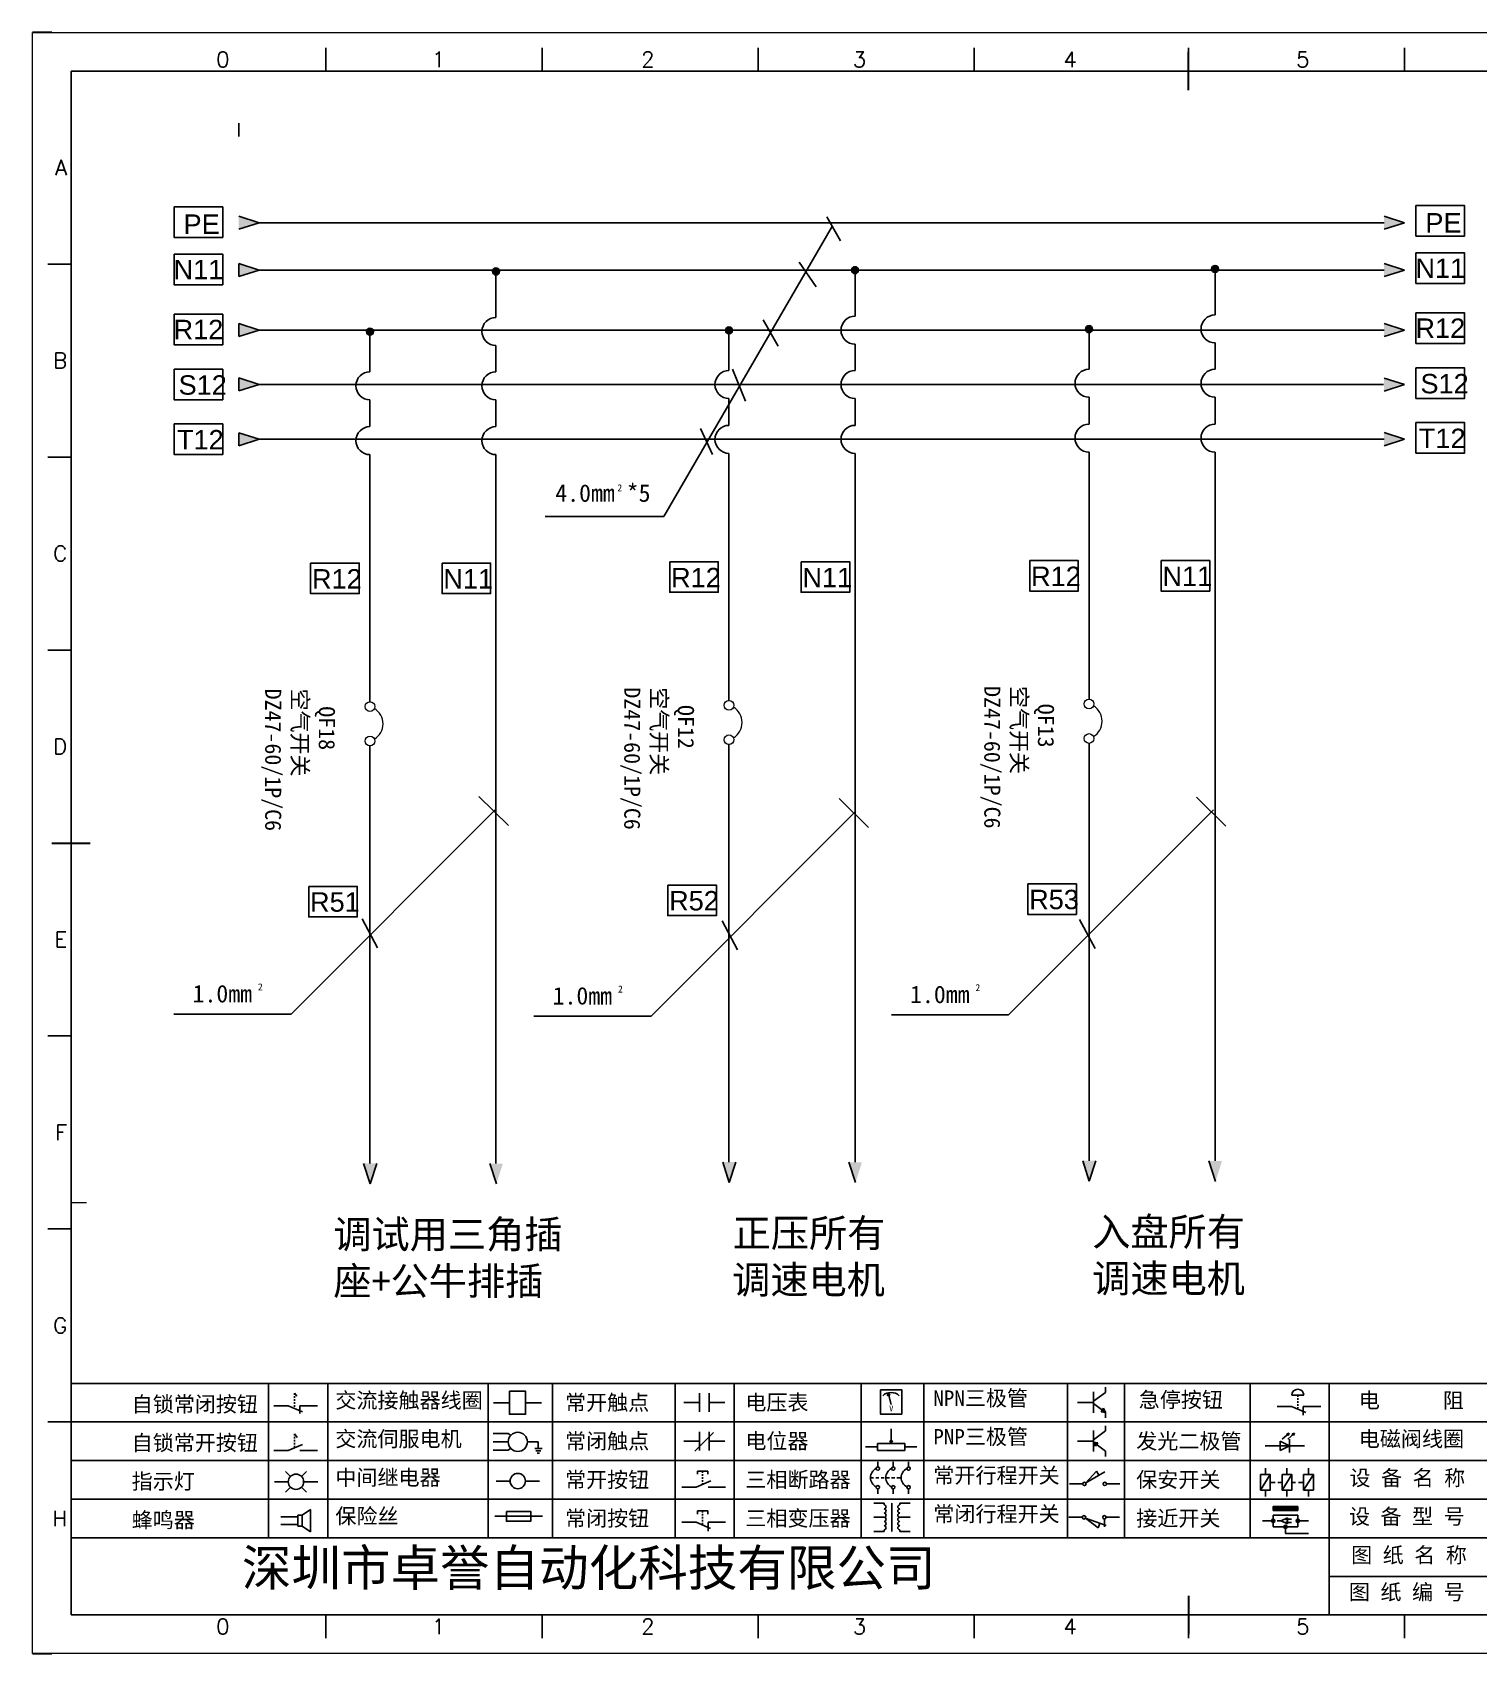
# Model space of a CAD drawing. Header units: millimetres. Extents: x 15130 to 37766, y 5931 to 11073.
# Drawn here: x 22576.8 to 22783.4, y 10083.5 to 10315 of the extents above; entities that cross this region are included whole.
import ezdxf
from ezdxf.enums import TextEntityAlignment as Align

# ---------------------------------------------------------------- set-up
doc = ezdxf.new("R2010")
doc.units = ezdxf.units.MM
doc.layers.add('AE_BOR', color=1, linetype='Continuous')
doc.layers.add('MISC', color=2, linetype='Continuous')
doc.styles.get("Standard").update_dxf_attribs({"font": ''})
doc.styles.add('WD', font='romans.shx', dxfattribs={"bigfont": 'gbcbig.shx'})
doc.styles.add('样式 0', font='')
doc.styles.add('样式 8', font='arial.ttf')
doc.styles.add('汉字', font='')
doc.styles.get('Standard').set_extended_font_data('SimSun')
doc.styles.get('样式 0').set_extended_font_data('KaiTi_GB2312')
doc.styles.get('汉字').set_extended_font_data('新宋体')

# ---------------------------------------------------------------- blocks, each defined once
blk = doc.blocks.new('*U8')
at = {"linetype": 'ByBlock'}
for p, q in [((-1909.23, -780.45), (-1909.23, -780.67)), ((-1909.23, -780.45), (-1908.92, -780.84)), ((-1909.23, -780.84), (-1909.23, -781.05)), ((-1911.92, -782.07), (-1910.06, -782.07)), ((-1910.06, -782.07), (-1908.18, -782.88)), ((-1909.23, -781.23), (-1909.23, -781.44)), ((-1909.23, -781.61), (-1909.23, -781.83)), ((-1909.23, -782), (-1909.23, -782.21)), ((-1909.23, -782.38), (-1909.23, -782.43)), ((-1908.52, -783.07), (-1908.52, -782.07)), ((-1906.25, -782.07), (-1908.52, -782.07))]:
    blk.add_line(p, q, dxfattribs=at)
blk = doc.blocks.new('*U11')
at = {"linetype": 'ByBlock'}
for p, q in [((-1908.88, -791.17), (-1909.23, -790.71)), ((-1909.23, -790.71), (-1909.23, -790.92)), ((-1909.23, -791.09), (-1909.23, -791.31)), ((-1909.23, -791.48), (-1909.23, -791.69)), ((-1911.92, -792.89), (-1910.06, -792.89)), ((-1910.06, -792.89), (-1908.18, -792.08)), ((-1909.23, -791.86), (-1909.23, -792.08)), ((-1909.23, -792.25), (-1909.23, -792.47)), ((-1906.25, -792.89), (-1908.52, -792.89))]:
    blk.add_line(p, q, dxfattribs=at)
blk = doc.blocks.new('蜂鸣器')
at = {"linetype": 'ByBlock'}
for p, q in [((-1907.17, -795.53), (-1908.25, -796.26)), ((-1907.17, -795.53), (-1907.17, -798.41)), ((-1908.8, -796.48), (-1911.01, -796.48)), ((-1908.8, -797.46), (-1911.01, -797.46)), ((-1908.25, -796.26), (-1908.8, -796.26)), ((-1908.8, -797.68), (-1908.8, -796.26)), ((-1908.25, -797.68), (-1908.8, -797.68)), ((-1908.25, -797.68), (-1908.25, -796.26)), ((-1907.17, -798.41), (-1908.25, -797.68))]:
    blk.add_line(p, q, dxfattribs=at)
blk = doc.blocks.new('指示灯')
at = {"linetype": 'ByBlock'}
for p, q in [((-1854.25, -776.92), (-1856.06, -776.92)), ((-1854.62, -775.59), (-1853.97, -776.23)), ((-1851.9, -775.59), (-1852.54, -776.23)), ((-1852.26, -776.92), (-1850.45, -776.92)), ((-1854.62, -778.25), (-1853.97, -777.61)), ((-1851.9, -778.25), (-1852.54, -777.61))]:
    blk.add_line(p, q, dxfattribs=at)
blk.add_circle((-1853.26, -776.92), 0.992, dxfattribs=at)
blk = doc.blocks.new('交流接触器线圈')
at = {"linetype": 'ByBlock'}
for p, q in [((-1880.82, -781.77), (-1882.87, -781.77)), ((-1878.72, -781.77), (-1876.67, -781.77))]:
    blk.add_line(p, q, dxfattribs=at)
blk.add_lwpolyline([(-1880.82, -780.28), (-1878.72, -780.28), (-1878.72, -783.26), (-1880.82, -783.26)], close=True, dxfattribs=at)
blk = doc.blocks.new('交流伺服电机')
at = {"linetype": 'ByBlock'}
for p, q in [((-1880.97, -785.75), (-1882.94, -785.75)), ((-1880.97, -786.85), (-1882.94, -786.85)), ((-1880.97, -785.75), (-1880.65, -786.03)), ((-1878.49, -786.85), (-1877.07, -786.85)), ((-1877.07, -786.85), (-1877.07, -787.72)), ((-1880.97, -787.94), (-1882.94, -787.94)), ((-1880.97, -787.94), (-1880.65, -787.67)), ((-1877.54, -787.72), (-1876.59, -787.72)), ((-1877.38, -788.01), (-1876.75, -788.01)), ((-1877.23, -788.29), (-1876.9, -788.29))]:
    blk.add_line(p, q, dxfattribs=at)
blk.add_circle((-1879.73, -786.85), 1.24, dxfattribs=at)
blk = doc.blocks.new('中间继电器')
at = {"linetype": 'ByBlock'}
for p, q in [((-1880.72, -791.92), (-1882.54, -791.92)), ((-1878.74, -791.92), (-1876.92, -791.92))]:
    blk.add_line(p, q, dxfattribs=at)
blk.add_circle((-1879.73, -791.92), 0.992, dxfattribs=at)
blk = doc.blocks.new('保险丝')
at = {"linetype": 'ByBlock'}
blk.add_line((-1882.72, -796.49), (-1876.55, -796.49), dxfattribs=at)
blk.add_lwpolyline([(-1881.2, -795.86), (-1878.06, -795.86), (-1878.06, -797.12), (-1881.2, -797.12)], close=True, dxfattribs=at)
blk = doc.blocks.new('常开按钮')
at = {"linetype": 'ByBlock'}
for p, q in [((-1910.06, -787.73), (-1908.18, -786.93)), ((-1909.9, -785.68), (-1908.56, -785.68)), ((-1909.9, -785.68), (-1909.9, -786.07)), ((-1909.23, -785.68), (-1909.23, -785.89)), ((-1909.23, -786.06), (-1909.23, -786.28)), ((-1909.23, -786.45), (-1909.23, -786.67)), ((-1909.23, -786.84), (-1909.23, -787.05)), ((-1909.23, -787.22), (-1909.23, -787.38)), ((-1908.56, -785.68), (-1908.56, -786.07)), ((-1911.92, -787.73), (-1910.06, -787.73)), ((-1906.25, -787.73), (-1908.52, -787.73))]:
    blk.add_line(p, q, dxfattribs=at)
blk = doc.blocks.new('常开触点')
at = {"linetype": 'ByBlock'}
for p, q in [((-1853.82, -782.99), (-1853.82, -780.56)), ((-1852.6, -782.99), (-1852.6, -780.56)), ((-1853.82, -781.77), (-1855.88, -781.77)), ((-1852.6, -781.77), (-1850.55, -781.77))]:
    blk.add_line(p, q, dxfattribs=at)
blk = doc.blocks.new('常闭触点')
at = {"linetype": 'ByBlock'}
for p, q in [((-1853.82, -786.77), (-1855.88, -786.77)), ((-1852.01, -785.66), (-1854.43, -788.1)), ((-1853.82, -787.99), (-1853.82, -785.56)), ((-1852.6, -787.99), (-1852.6, -785.56)), ((-1852.6, -786.77), (-1850.55, -786.77))]:
    blk.add_line(p, q, dxfattribs=at)
blk = doc.blocks.new('常闭按钮')
at = {"linetype": 'ByBlock'}
for p, q in [((-1854.11, -790.83), (-1852.77, -790.83)), ((-1854.11, -790.83), (-1854.11, -791.22)), ((-1853.44, -790.83), (-1853.44, -791.04)), ((-1853.44, -791.21), (-1853.44, -791.43)), ((-1853.44, -791.6), (-1853.44, -791.82)), ((-1852.77, -790.83), (-1852.77, -791.22)), ((-1856.13, -792.28), (-1854.28, -792.28)), ((-1854.28, -792.28), (-1852.4, -793.09)), ((-1853.44, -791.99), (-1853.44, -792.2)), ((-1853.44, -792.37), (-1853.44, -792.53)), ((-1850.47, -792.28), (-1852.73, -792.28)), ((-1852.73, -792.28), (-1852.73, -793.43))]:
    blk.add_line(p, q, dxfattribs=at)
blk = doc.blocks.new('电压表')
at = {"linetype": 'ByBlock'}
for p, q in [((-1814.84, -780.75), (-1814.91, -781.13)), ((-1814.6, -781.05), (-1814.91, -781.13)), ((-1814.84, -780.75), (-1814.46, -782.26)), ((-1814.84, -780.75), (-1814.6, -781.05))]:
    blk.add_line(p, q, dxfattribs=at)
blk.add_lwpolyline([(-1815.84, -780.34), (-1813.07, -780.34), (-1813.07, -783.49), (-1815.84, -783.49)], close=True, dxfattribs=at)
blk.add_arc((-1814.46, -782.26), 1.56, 46.8313, 133.1687, dxfattribs=at)
at = {"linetype": 'ByBlock', "insert": (-1814.7, -782.39), "char_height": 0.75, "width": 0.6768, "attachment_point": 1}
blk.add_mtext('V', dxfattribs=at)
blk = doc.blocks.new('电位器')
at = {"linetype": 'ByBlock'}
for p, q in [((-1814.45, -787.3), (-1814.45, -785.39)), ((-1814.45, -787.3), (-1814.62, -786.96)), ((-1814.62, -786.96), (-1814.27, -786.96)), ((-1814.45, -787.3), (-1814.27, -786.96)), ((-1816.21, -787.75), (-1817.79, -787.75)), ((-1812.68, -787.75), (-1811.1, -787.75))]:
    blk.add_line(p, q, dxfattribs=at)
blk.add_lwpolyline([(-1816.21, -787.3), (-1812.68, -787.3), (-1812.68, -788.2), (-1816.21, -788.2)], close=True, dxfattribs=at)
blk = doc.blocks.new('三相断路器')
at = {"linetype": 'ByBlock'}
for p, q in [((-1816.17, -790.33), (-1816.17, -789.7)), ((-1814.17, -790.33), (-1814.17, -789.7)), ((-1812.18, -790.33), (-1812.18, -789.7)), ((-1817.14, -791.74), (-1816.72, -791.74)), ((-1816.45, -791.74), (-1816.03, -791.74)), ((-1816.17, -793.19), (-1816.17, -793.83)), ((-1815.76, -791.74), (-1815.34, -791.74)), ((-1815.07, -791.74), (-1814.65, -791.74)), ((-1814.38, -791.74), (-1813.96, -791.74)), ((-1814.17, -793.19), (-1814.17, -793.83)), ((-1813.69, -791.74), (-1813.27, -791.74)), ((-1812.18, -793.19), (-1812.18, -793.83))]:
    blk.add_line(p, q, dxfattribs=at)
for centre in [(-1816.17, -790.55), (-1814.17, -790.55), (-1812.18, -790.55), (-1816.17, -792.98), (-1814.17, -792.98), (-1812.18, -792.98)]:
    blk.add_circle(centre, 0.219, dxfattribs=at)
for centre in [(-1815.81, -791.74), (-1813.82, -791.74), (-1811.83, -791.74)]:
    blk.add_arc(centre, 1.32, 115.5791, 244.4209, dxfattribs=at)
blk = doc.blocks.new('三相变压器')
at = {"linetype": 'ByBlock'}
for p, q in [((-1816.69, -795.03), (-1815.37, -795.03)), ((-1815.37, -795.03), (-1815.37, -795.24)), ((-1814.34, -798.7), (-1814.34, -795.04)), ((-1812, -795.03), (-1813.32, -795.03)), ((-1813.32, -795.03), (-1813.32, -795.24)), ((-1816.69, -796.87), (-1815.37, -796.87)), ((-1812, -796.87), (-1813.32, -796.87)), ((-1816.69, -798.71), (-1815.37, -798.71)), ((-1815.37, -798.71), (-1815.37, -798.5)), ((-1813.32, -798.71), (-1813.32, -798.5)), ((-1812, -798.71), (-1813.32, -798.71))]:
    blk.add_line(p, q, dxfattribs=at)
for centre, start, end in [((-1815.37, -795.51), 270, 90), ((-1815.37, -796.06), 270, 90), ((-1813.32, -795.51), 90, 270), ((-1813.32, -796.06), 90, 270), ((-1815.37, -796.6), 270, 90), ((-1815.37, -797.14), 270, 90), ((-1815.37, -797.68), 270, 90), ((-1815.37, -798.23), 270, 90), ((-1813.32, -796.6), 90, 270), ((-1813.32, -797.14), 90, 270), ((-1813.32, -797.68), 90, 270), ((-1813.32, -798.23), 90, 270)]:
    blk.add_arc(centre, 0.271, start, end, dxfattribs=at)
blk = doc.blocks.new('NPN三极管')
at = {"linetype": 'ByBlock'}
for p, q in [((-1785.73, -780.61), (-1785.73, -783.32)), ((-1785.73, -781.82), (-1784.15, -780.66)), ((-1784.15, -780.66), (-1784.15, -779.98)), ((-1785.73, -781.97), (-1787.81, -781.97)), ((-1785.73, -782.11), (-1784.15, -783.27)), ((-1784.41, -782.73), (-1784.74, -783.18)), ((-1784.15, -783.27), (-1784.74, -783.18)), ((-1784.15, -783.27), (-1784.41, -782.73)), ((-1784.15, -783.27), (-1784.15, -783.96))]:
    blk.add_line(p, q, dxfattribs=at)
blk = doc.blocks.new('PNP三极管')
at = {"linetype": 'ByBlock'}
for p, q in [((-1784.9, -785.38), (-1784.9, -788.09)), ((-1783.32, -785.43), (-1783.32, -784.75)), ((-1784.9, -786.74), (-1786.98, -786.74)), ((-1784.9, -786.59), (-1783.32, -785.43)), ((-1784.9, -786.88), (-1783.32, -788.04)), ((-1784.9, -786.88), (-1784.31, -786.97)), ((-1784.9, -786.88), (-1784.64, -787.42)), ((-1784.31, -786.97), (-1784.64, -787.42)), ((-1783.32, -788.04), (-1783.32, -788.73))]:
    blk.add_line(p, q, dxfattribs=at)
blk = doc.blocks.new('常开行程开关')
at = {"linetype": 'ByBlock'}
for p, q in [((-1785.89, -792.17), (-1784.52, -790.62)), ((-1785.89, -792.17), (-1783.43, -790.72)), ((-1784.52, -790.62), (-1784.19, -791.17)), ((-1786.29, -792.3), (-1788.01, -792.3)), ((-1781.48, -792.3), (-1783.21, -792.3))]:
    blk.add_line(p, q, dxfattribs=at)
for centre in [(-1786.07, -792.3), (-1783.42, -792.3)]:
    blk.add_circle(centre, 0.219, dxfattribs=at)
blk = doc.blocks.new('常闭行程开关')
at = {"linetype": 'ByBlock'}
for p, q in [((-1786.34, -796.62), (-1788.07, -796.62)), ((-1785.93, -796.72), (-1783.25, -797.7)), ((-1785.93, -796.72), (-1784.3, -798)), ((-1784.3, -798), (-1784.08, -797.4)), ((-1783.48, -796.84), (-1783.48, -797.85)), ((-1781.54, -796.62), (-1783.26, -796.62))]:
    blk.add_line(p, q, dxfattribs=at)
for centre in [(-1786.12, -796.62), (-1783.48, -796.62)]:
    blk.add_circle(centre, 0.219, dxfattribs=at)
blk = doc.blocks.new('发光二极管')
at = {"linetype": 'ByBlock'}
for p, q in [((-1755.78, -785.92), (-1754.89, -785.14)), ((-1754.89, -785.14), (-1755.2, -785.22)), ((-1755.2, -785.22), (-1755.01, -785.43)), ((-1755.08, -785.92), (-1754.18, -785.14)), ((-1754.89, -785.14), (-1755.01, -785.43)), ((-1754.18, -785.14), (-1754.49, -785.22)), ((-1754.49, -785.22), (-1754.31, -785.43)), ((-1754.18, -785.14), (-1754.31, -785.43)), ((-1758.01, -786.77), (-1752.89, -786.77)), ((-1754.84, -786.77), (-1756.04, -786.16)), ((-1756.04, -786.16), (-1756.04, -787.39)), ((-1754.84, -786.77), (-1756.04, -787.39)), ((-1754.84, -787.63), (-1754.84, -785.92))]:
    blk.add_line(p, q, dxfattribs=at)
blk = doc.blocks.new('保安开关')
at = {"linetype": 'ByBlock'}
for p, q in [((-1757.33, -790.79), (-1758.6, -792.81)), ((-1757.96, -790.79), (-1757.96, -789.97)), ((-1754.54, -790.79), (-1755.81, -792.81)), ((-1755.17, -790.79), (-1755.17, -789.97)), ((-1751.75, -790.79), (-1753.02, -792.81)), ((-1752.39, -790.79), (-1752.39, -789.97)), ((-1757.96, -792.81), (-1757.96, -793.62)), ((-1757.33, -791.8), (-1756.72, -791.8)), ((-1756.35, -791.8), (-1755.89, -791.8)), ((-1755.17, -792.81), (-1755.17, -793.62)), ((-1754.52, -791.8), (-1754.06, -791.8)), ((-1753.69, -791.8), (-1753.08, -791.8)), ((-1752.39, -792.81), (-1752.39, -793.62))]:
    blk.add_line(p, q, dxfattribs=at)
for points in [[(-1758.6, -790.79), (-1757.33, -790.79), (-1757.33, -792.81), (-1758.6, -792.81)], [(-1755.81, -790.79), (-1754.54, -790.79), (-1754.54, -792.81), (-1755.81, -792.81)], [(-1753.02, -790.79), (-1751.75, -790.79), (-1751.75, -792.81), (-1753.02, -792.81)]]:
    blk.add_lwpolyline(points, close=True, dxfattribs=at)
blk = doc.blocks.new('接近开关')
at = {"linetype": 'ByBlock'}
h = blk.add_hatch(dxfattribs=at)
h.set_pattern_fill('ANSI31', color=256, scale=0.01, style=0)
h.set_pattern_definition([(45, (-89.131516, -30.795668), (-0.0224506403, 0.0224506403), [])])
h.paths.add_polyline_path([(-1516.96, -1123.35), (-1516.96, -1122.85), (-1513.76, -1122.85), (-1513.76, -1123.35)])
for p, q in [((-1516.96, -1123.35), (-1516.96, -1122.85)), ((-1516.96, -1122.85), (-1513.76, -1122.85)), ((-1516.96, -1123.35), (-1513.76, -1123.35)), ((-1513.76, -1122.85), (-1513.76, -1123.35)), ((-1517.18, -1124.71), (-1518.36, -1124.71)), ((-1516.96, -1123.95), (-1513.76, -1123.95)), ((-1516.96, -1123.95), (-1516.96, -1125.47)), ((-1516.96, -1125.47), (-1513.76, -1125.47)), ((-1515.91, -1124.71), (-1516.45, -1124.71)), ((-1515.11, -1124.31), (-1515.91, -1124.71)), ((-1515.11, -1125.11), (-1515.91, -1124.71)), ((-1515.33, -1124.53), (-1515.17, -1124.53)), ((-1515.33, -1124.88), (-1515.17, -1124.88)), ((-1515.25, -1124.45), (-1515.25, -1124.61)), ((-1515.11, -1124.31), (-1515.11, -1125.11)), ((-1515.11, -1124.48), (-1514.58, -1124.48)), ((-1515.11, -1124.94), (-1514.58, -1124.94)), ((-1513.76, -1123.95), (-1513.76, -1125.47)), ((-1513.54, -1124.71), (-1512.36, -1124.71)), ((-1515.36, -1125.69), (-1515.36, -1126.36)), ((-1515.36, -1126.36), (-1512.36, -1126.36))]:
    blk.add_line(p, q, dxfattribs=at)
for centre in [(-1516.96, -1124.71), (-1515.36, -1125.47), (-1513.76, -1124.71)]:
    blk.add_circle(centre, 0.225, dxfattribs=at)
blk = doc.blocks.new('急停按钮')
at = {"linetype": 'ByBlock'}
for p, q in [((-1.86, 0), (0, 0)), ((0, 0), (1.88, -0.81)), ((0.06, 1.45), (1.61, 1.45)), ((0.83, 1.45), (0.83, 1.24)), ((0.83, 1.07), (0.83, 0.85)), ((0.83, 0.68), (0.83, 0.47)), ((0.83, 0.29), (0.83, 0.08)), ((3.81, 0), (1.54, 0)), ((1.54, 0), (1.54, -1.15)), ((0.83, -0.09), (0.83, -0.24))]:
    blk.add_line(p, q, dxfattribs=at)
blk.add_arc((0.83, 1.45), 0.774, 0, 180)
blk = doc.blocks.new('电控横A4')
for p, q in [((292, -5), (5, -5)), ((5, -5), (5, -205)), ((10.03, -205), (289.53, -205)), ((130.8, -205), (190.75, -205))]:
    blk.add_line(p, q)
at = {"lineweight": 9, "ltscale": 0.1}
for p, q in [((5, -151.57), (7, -151.57)), ((101.34, -205), (130.8, -205)), ((129.44, -205), (129.44, -205)), ((129.44, -205), (129.44, -205)), ((129.44, -205), (129.44, -205)), ((129.44, -205), (129.44, -205))]:
    blk.add_line(p, q, dxfattribs=at)
at = {"linetype": 'ByBlock'}
for p, q in [((292, -175), (5, -175)), ((292, -180), (5, -180)), ((292, -185), (5, -185)), ((292, -190), (5, -190)), ((292, -195), (5, -195)), ((292, -200), (168.03, -200))]:
    blk.add_line(p, q, dxfattribs=at)
at = {"color": 0, "lineweight": -2}
for p, q in [((30.58, -175), (30.58, -195)), ((38.26, -175), (38.26, -195)), ((59.05, -175), (59.05, -195)), ((67.4, -175), (67.4, -195)), ((83.26, -175), (83.26, -195)), ((90.91, -175), (90.91, -195)), ((107.4, -175), (107.4, -195)), ((115.5, -175), (115.5, -195)), ((134.12, -175), (134.12, -195)), ((141.48, -175), (141.48, -195)), ((157.79, -175), (157.79, -195)), ((168.03, -175), (168.03, -204.92))]:
    blk.add_line(p, q, dxfattribs=at)
at = {"color": 0, "ltscale": 2}
blk.add_line((101.34, -205), (5, -205), dxfattribs=at)
at = {"layer": 'AE_BOR', "lineweight": 30}
for p, q in [((2.53, 0), (0, 0)), ((0, -210), (2.53, -210))]:
    blk.add_line(p, q, dxfattribs=at)
at = {"layer": 'AE_BOR', "color": 1, "lineweight": 15}
for p, q in [((0, 0), (297, 0)), ((0, -210), (0, 0)), ((297, -210), (0, -210))]:
    blk.add_line(p, q, dxfattribs=at)
at = {"layer": 'AE_BOR'}
for p, q in [((38.03, -5), (38.03, -2)), ((66.03, -5), (66.03, -2)), ((94.03, -5), (94.03, -2)), ((122.03, -5), (122.03, -2)), ((149.78, -5), (149.78, -2)), ((177.78, -5), (177.78, -2)), ((5, -30), (2, -30)), ((5, -55), (2, -55)), ((5, -80), (2, -80)), ((5, -130), (2, -130)), ((5, -155), (2, -155)), ((5, -180), (2, -180)), ((38.03, -205), (38.03, -208)), ((66.03, -205), (66.03, -208)), ((94.03, -205), (94.03, -208)), ((122.03, -205), (122.03, -208)), ((149.78, -205), (149.78, -208)), ((177.78, -205), (177.78, -208))]:
    blk.add_line(p, q, dxfattribs=at)
at = {"layer": 'AE_BOR', "color": 2, "lineweight": 30}
for p, q in [((149.78, -7.5), (149.78, -2.5)), ((2.5, -105), (7.5, -105)), ((149.78, -202.5), (149.78, -207.5)), ((149.78, -205), (149.78, -207.5))]:
    blk.add_line(p, q, dxfattribs=at)
at = {"linetype": 'ByBlock'}
for name, p in [('*U8', (1943.19, 604.18)), ('交流接触器线圈', (1942.62, 604.27)), ('常开触点', (1940.27, 604.3)), ('电压表', (1925.71, 604.52)), ('NPN三极管', (1923.2, 604.5)), ('PNP三极管', (1922.37, 604.27)), ('*U11', (1943.19, 609.18)), ('交流伺服电机', (1942.62, 604.27)), ('常闭触点', (1940.27, 604.3)), ('电位器', (1925.71, 604.52)), ('发光二极管', (1917.72, 603.69)), ('指示灯', (1887.41, 589.18)), ('中间继电器', (1942.62, 604.27)), ('常开按钮', (1996.06, 599.3)), ('三相断路器', (1925.71, 604.52)), ('常开行程开关', (1922.37, 604.27)), ('保安开关', (1917.72, 603.98)), ('三相变压器', (1925.71, 604.52)), ('接近开关', (1677.72, 931.9)), ('蜂鸣器', (1943.19, 604.18)), ('保险丝', (1942.62, 604.27)), ('常闭按钮', (1940.27, 599.3)), ('常闭行程开关', (1922.37, 604.27))]:
    blk.add_blockref(name, p, dxfattribs=at)
blk.add_blockref('急停按钮', (163.12, -177.98))
at = {"char_height": 2, "attachment_point": 1, "style": '汉字'}
for s, insert in [('{\\fKaiTi_GB2312|b0|i0|c134|p49;自锁常闭按钮}', (12.86, -176.69)), ('{\\fKaiTi_GB2312|b0|i0|c134|p49;交流接触器线圈}', (39.25, -176.19)), ('{\\fKaiTi_GB2312|b0|i0|c134|p49;常开触点}', (69.01, -176.48)), ('{\\fKaiTi_GB2312|b0|i0|c134|p49;电压表}', (92.37, -176.47)), ('{\\fKaiTi_GB2312|b0|i0|c134|p49;NPN三极管}', (116.73, -175.91)), ('{\\fKaiTi_GB2312|b0|i0|c134|p49;急停按钮}', (143.35, -176.12)), ('{\\fKaiTi_GB2312|b0|i0|c134|p49;电      阻}', (171.86, -176.19)), ('{\\fKaiTi_GB2312|b0|i0|c134|p49;自锁常开按钮}', (12.86, -181.69)), ('{\\fKaiTi_GB2312|b0|i0|c134|p49;交流伺服电机}', (39.25, -181.19)), ('{\\fKaiTi_GB2312|b0|i0|c134|p49;常闭触点}', (69.01, -181.48)), ('{\\fKaiTi_GB2312|b0|i0|c134|p49;电位器}', (92.37, -181.47)), ('{\\fKaiTi_GB2312|b0|i0|c134|p49;PNP三极管}', (116.73, -180.91)), ('{\\fKaiTi_GB2312|b0|i0|c134|p49;发光二极管}', (143.02, -181.48)), ('{\\fKaiTi_GB2312|b0|i0|c134|p49;电磁阀线圈}', (171.86, -181.19)), ('{\\fKaiTi_GB2312|b0|i0|c134|p49;指示灯}', (12.86, -186.69)), ('{\\fKaiTi_GB2312|b0|i0|c134|p49;中间继电器}', (39.25, -186.19)), ('{\\fKaiTi_GB2312|b0|i0|c134|p49;常开按钮}', (69.01, -186.48)), ('{\\fKaiTi_GB2312|b0|i0|c134|p49;三相断路器}', (92.37, -186.47)), ('{\\fKaiTi_GB2312|b0|i0|c134|p49;常开行程开关}', (116.73, -185.91)), ('{\\fKaiTi_GB2312|b0|i0|c134|p49;保安开关}', (143.02, -186.48)), ('{\\fKaiTi_GB2312|b0|i0|c134|p0;设 备 名 称}', (170.65, -186.24)), ('{\\fKaiTi_GB2312|b0|i0|c134|p49;保险丝}', (39.25, -191.19)), ('{\\fKaiTi_GB2312|b0|i0|c134|p49;常闭行程开关}', (116.73, -190.91)), ('{\\fKaiTi_GB2312|b0|i0|c134|p0;设 备 型 号}', (170.58, -191.24)), ('{\\fKaiTi_GB2312|b0|i0|c134|p49;蜂鸣器}', (12.86, -191.69)), ('{\\fKaiTi_GB2312|b0|i0|c134|p49;常闭按钮}', (69.01, -191.48)), ('{\\fKaiTi_GB2312|b0|i0|c134|p49;三相变压器}', (92.37, -191.47)), ('{\\fKaiTi_GB2312|b0|i0|c134|p49;接近开关}', (143.02, -191.48)), ('{\\fKaiTi_GB2312|b0|i0|c134|p0;图 纸 名 称}', (170.86, -196.24)), ('{\\fKaiTi_GB2312|b0|i0|c134|p0;图 纸 编 号}', (170.57, -201.03))]:
    blk.add_mtext(s, dxfattribs=dict(at, insert=insert))
at = {"color": 0, "lineweight": -2, "insert": (27.14, -196.53), "char_height": 4.7064, "width": 96.1138, "attachment_point": 1}
blk.add_mtext('深圳市卓誉自动化科技有限公司', dxfattribs=at)
at = {"layer": 'AE_BOR', "style": 'WD'}
for s, p in [('0', (24.67, -4.5)), ('1', (52.6, -4.5)), ('2', (79.75, -4.5)), ('3', (107.15, -4.5)), ('4', (134.45, -4.5)), ('5', (164.59, -4.5)), ('0', (24.67, -207.5)), ('1', (52.6, -207.5)), ('2', (79.75, -207.5)), ('3', (107.15, -207.5)), ('4', (134.45, -207.5)), ('5', (164.59, -207.5))]:
    blk.add_text(s, height=2, dxfattribs=at).set_placement(p, align=Align.CENTER)
for s, p in [('A', (4.5, -17.5)), ('B', (4.5, -42.5)), ('C', (4.5, -67.5)), ('D', (4.5, -92.5)), ('E', (4.5, -117.5)), ('F', (4.5, -142.5)), ('G', (4.5, -167.5)), ('H', (4.5, -192.5))]:
    blk.add_text(s, height=2, dxfattribs=at).set_placement(p, align=Align.MIDDLE_RIGHT)

msp = doc.modelspace()

# ---------------------------------------------------------------- hatches: boundary and pattern name
for points in [[(22606.31, 10281.992), (22609.228, 10281.057), (22606.31, 10280.121)], [(22643.543, 10280.862, 1), (22642.543, 10280.862, 1)], [(22694.836, 10281.045, 1), (22693.836, 10281.045, 1)], [(22746.266, 10281.226, 1), (22745.266, 10281.226, 1)], [(22769.904, 10281.999), (22772.822, 10281.064), (22769.904, 10280.128)], [(22606.31, 10273.426), (22609.228, 10272.491), (22606.31, 10271.556)], [(22676.836, 10272.445, 1), (22675.836, 10272.445, 1)], [(22728.267, 10272.626, 1), (22727.267, 10272.626, 1)], [(22769.904, 10273.433), (22772.822, 10272.498), (22769.904, 10271.563)], [(22625.543, 10272.262, 1), (22624.543, 10272.262, 1)], [(22606.31, 10265.668), (22609.228, 10264.733), (22606.31, 10263.798)], [(22769.904, 10265.637), (22772.822, 10264.702), (22769.904, 10263.766)], [(22606.31, 10257.834), (22609.228, 10256.898), (22606.31, 10255.963)], [(22769.904, 10257.841), (22772.822, 10256.905), (22769.904, 10255.97)], [(22626.02, 10153.49), (22625.085, 10150.571), (22624.149, 10153.49)], [(22644.043, 10153.466), (22643.108, 10150.547), (22642.173, 10153.466)], [(22677.313, 10153.673), (22676.378, 10150.754), (22675.443, 10153.673)], [(22695.336, 10153.649), (22694.401, 10150.73), (22693.466, 10153.649)], [(22728.744, 10153.854), (22727.808, 10150.936), (22726.873, 10153.854)], [(22746.767, 10153.83), (22745.832, 10150.912), (22744.897, 10153.83)]]:
    msp.add_hatch(color=256).paths.add_polyline_path(points)
at = {"layer": 'MISC'}
for color, points in [(256, [(22606.31, 10288.756), (22609.228, 10287.821), (22606.31, 10286.886)]), (2, [(22769.904, 10288.763), (22772.822, 10287.828), (22769.904, 10286.893)])]:
    msp.add_hatch(color=color, dxfattribs=at).paths.add_polyline_path(points)

# ---------------------------------------------------------------- linework, layer by layer
for p, q in [((22667.005, 10245.844), (22691.113, 10287.38)), ((22692.262, 10285.219), (22690.322, 10288.679)), ((22688.802, 10278.666), (22686.338, 10282.178)), ((22606.31, 10281.992), (22606.31, 10280.121)), ((22609.228, 10281.057), (22606.31, 10281.992)), ((22609.228, 10281.057), (22606.31, 10280.121)), ((22643.043, 10280.862), (22643.043, 10274.292)), ((22694.336, 10281.045), (22694.336, 10274.475)), ((22745.766, 10281.226), (22745.766, 10274.657)), ((22772.822, 10281.064), (22769.904, 10281.999)), ((22772.822, 10281.064), (22769.904, 10280.128)), ((22609.228, 10272.491), (22606.31, 10273.426)), ((22606.31, 10273.426), (22606.31, 10271.556)), ((22683.349, 10270.172), (22681.2, 10273.947)), ((22772.822, 10272.498), (22769.904, 10273.433)), ((22609.228, 10272.491), (22606.31, 10271.556)), ((22609.228, 10272.491), (22769.932, 10272.499)), ((22625.043, 10272.262), (22625.043, 10266.534)), ((22676.336, 10272.445), (22676.336, 10266.717)), ((22694.336, 10270.475), (22694.336, 10266.717)), ((22727.767, 10272.626), (22727.767, 10266.898)), ((22745.766, 10270.657), (22745.766, 10266.898)), ((22772.822, 10272.498), (22769.904, 10271.563)), ((22643.043, 10270.292), (22643.043, 10266.534)), ((22678.683, 10262.36), (22676.848, 10266.922)), ((22609.228, 10264.733), (22606.31, 10265.668)), ((22606.31, 10265.668), (22606.31, 10263.798)), ((22609.228, 10264.733), (22606.31, 10263.798)), ((22609.228, 10264.733), (22769.825, 10264.733)), ((22772.822, 10264.702), (22769.904, 10265.637)), ((22772.822, 10264.702), (22769.904, 10263.766)), ((22625.043, 10262.534), (22625.043, 10258.7)), ((22643.043, 10262.534), (22643.043, 10258.7)), ((22676.336, 10262.717), (22676.336, 10258.882)), ((22694.336, 10262.717), (22694.336, 10258.882)), ((22727.767, 10262.898), (22727.767, 10259.064)), ((22745.766, 10262.898), (22745.766, 10259.064)), ((22609.228, 10256.898), (22606.31, 10257.834)), ((22606.31, 10257.834), (22606.31, 10255.963)), ((22609.228, 10256.898), (22606.31, 10255.963)), ((22609.228, 10256.898), (22769.919, 10256.898)), ((22673.965, 10254.706), (22672.287, 10258.428)), ((22772.822, 10256.905), (22769.904, 10257.841)), ((22772.822, 10256.905), (22769.904, 10255.97)), ((22625.043, 10254.7), (22625.043, 10219.42)), ((22643.043, 10254.7), (22643.043, 10153.484)), ((22676.336, 10254.882), (22676.336, 10219.602)), ((22694.336, 10254.882), (22694.336, 10153.667)), ((22727.767, 10255.064), (22727.767, 10219.784)), ((22745.766, 10255.064), (22745.766, 10153.848)), ((22667.005, 10245.844), (22650.085, 10245.844)), ((22625.043, 10213.105), (22625.043, 10153.484)), ((22676.336, 10213.287), (22676.336, 10153.667)), ((22727.767, 10213.469), (22727.767, 10153.848)), ((22640.621, 10205.887), (22644.832, 10201.746)), ((22743.117, 10205.784), (22747.328, 10201.642)), ((22643.043, 10204.092), (22613.775, 10174.809)), ((22694.475, 10203.791), (22665.208, 10174.508)), ((22692.053, 10205.586), (22696.264, 10201.445)), ((22745.539, 10203.988), (22716.271, 10174.705)), ((22623.93, 10188.406), (22626.135, 10184.281)), ((22675.362, 10188.105), (22677.567, 10183.979)), ((22726.426, 10188.302), (22728.631, 10184.177)), ((22613.775, 10174.809), (22597.047, 10174.809)), ((22665.208, 10174.508), (22648.479, 10174.508)), ((22716.271, 10174.705), (22699.543, 10174.705)), ((22625.085, 10150.571), (22624.149, 10153.49)), ((22625.085, 10150.571), (22626.02, 10153.49)), ((22643.108, 10150.547), (22642.173, 10153.466)), ((22676.378, 10150.754), (22675.443, 10153.673)), ((22676.378, 10150.754), (22677.313, 10153.673)), ((22694.401, 10150.73), (22693.466, 10153.649)), ((22727.808, 10150.936), (22726.873, 10153.854)), ((22727.808, 10150.936), (22728.744, 10153.854)), ((22745.832, 10150.912), (22744.897, 10153.83))]:
    msp.add_line(p, q)
at = {"color": 0}
msp.add_line((22769.932, 10281.061), (22609.228, 10281.061), dxfattribs=at)
at = {"color": 1, "lineweight": -3}
for points in [[(22597.074, 10290.078), (22604.015, 10290.078), (22604.015, 10285.725), (22597.074, 10285.725)], [(22774.472, 10290.266), (22781.413, 10290.266), (22781.413, 10285.914), (22774.472, 10285.914)], [(22597.074, 10283.313), (22604.015, 10283.313), (22604.015, 10278.961), (22597.074, 10278.961)], [(22774.472, 10283.502), (22781.413, 10283.502), (22781.413, 10279.149), (22774.472, 10279.149)], [(22597.074, 10274.748), (22604.015, 10274.748), (22604.015, 10270.395), (22597.074, 10270.395)], [(22774.472, 10274.936), (22781.413, 10274.936), (22781.413, 10270.583), (22774.472, 10270.583)], [(22597.074, 10266.888), (22604.015, 10266.888), (22604.015, 10262.536), (22597.074, 10262.536)], [(22774.472, 10267.077), (22781.413, 10267.077), (22781.413, 10262.724), (22774.472, 10262.724)], [(22597.074, 10259.084), (22604.015, 10259.084), (22604.015, 10254.731), (22597.074, 10254.731)], [(22774.472, 10259.272), (22781.413, 10259.272), (22781.413, 10254.92), (22774.472, 10254.92)], [(22616.572, 10239.213), (22623.513, 10239.213), (22623.513, 10234.86), (22616.572, 10234.86)], [(22635.341, 10239.213), (22642.282, 10239.213), (22642.282, 10234.86), (22635.341, 10234.86)], [(22667.865, 10239.395), (22674.806, 10239.395), (22674.806, 10235.043), (22667.865, 10235.043)], [(22686.634, 10239.395), (22693.575, 10239.395), (22693.575, 10235.043), (22686.634, 10235.043)], [(22719.296, 10239.577), (22726.237, 10239.577), (22726.237, 10235.224), (22719.296, 10235.224)], [(22738.065, 10239.577), (22745.006, 10239.577), (22745.006, 10235.224), (22738.065, 10235.224)], [(22616.294, 10193.039), (22623.235, 10193.039), (22623.235, 10188.686), (22616.294, 10188.686)], [(22667.588, 10193.221), (22674.529, 10193.221), (22674.529, 10188.869), (22667.588, 10188.869)], [(22719.018, 10193.403), (22725.959, 10193.403), (22725.959, 10189.05), (22719.018, 10189.05)]]:
    msp.add_lwpolyline(points, close=True, dxfattribs=at)
for centre in [(22643.043, 10280.862), (22694.336, 10281.045), (22745.766, 10281.226), (22676.336, 10272.445), (22727.767, 10272.626), (22625.043, 10272.262)]:
    msp.add_circle(centre, 0.5)
at = {"lineweight": 0}
for centre in [(22676.336, 10218.909), (22727.767, 10219.091), (22625.043, 10218.726), (22625.043, 10213.798), (22676.336, 10213.981), (22727.767, 10214.162)]:
    msp.add_circle(centre, 0.693, dxfattribs=at)
for centre in [(22643.043, 10272.292), (22694.336, 10272.475), (22745.766, 10272.657), (22625.043, 10264.534), (22643.043, 10264.534), (22676.336, 10264.717), (22694.336, 10264.717), (22727.767, 10264.898), (22745.766, 10264.898), (22676.336, 10256.882), (22694.336, 10256.882), (22727.767, 10257.064), (22745.766, 10257.064), (22625.043, 10256.7), (22643.043, 10256.7)]:
    msp.add_arc(centre, 2, 90, 270)
for centre in [(22624.354, 10216.262), (22675.647, 10216.445), (22727.078, 10216.626)]:
    msp.add_arc(centre, 2.559, 301.18201, 58.81799, dxfattribs=at)
at = {"layer": 'MISC'}
for p, q in [((22606.31, 10302.018), (22606.31, 10300.148)), ((22609.228, 10287.821), (22606.31, 10288.756)), ((22609.228, 10287.821), (22606.31, 10286.886)), ((22609.228, 10287.825), (22769.932, 10287.825))]:
    msp.add_line(p, q, dxfattribs=at)
at = {"layer": 'MISC', "color": 2}
for q in [(22769.904, 10288.763), (22769.904, 10286.893)]:
    msp.add_line((22772.822, 10287.828), q, dxfattribs=at)

# ---------------------------------------------------------------- block references
at = {"xscale": 1.1025, "yscale": 1.1025, "zscale": 1.1025}
msp.add_blockref('电控横A4', (22576.831, 10315.001), dxfattribs=at)

# ---------------------------------------------------------------- texts
at = {"char_height": 2.772, "style": '样式 8'}
for s, insert, width, attachment_point in [('N11', (22600.544, 10281.137), 6.94087, 5), ('N11', (22777.943, 10281.326), 6.94087, 5), ('R12', (22600.544, 10272.571), 6.94087, 5), ('R12', (22777.943, 10272.76), 6.94087, 5), ('\\pi-0.77273;S12', (22598.484, 10264.631), 4.96666, 4), ('\\pi-0.77273;S12', (22775.882, 10264.82), 4.96666, 4), ('T12', (22600.818, 10256.835), 4.96666, 5), ('T12', (22778.216, 10257.024), 4.96666, 5), ('R12', (22620.316, 10236.964), 4.96666, 5), ('N11', (22639.085, 10236.964), 4.96666, 5), ('R12', (22671.609, 10237.146), 4.96666, 5), ('N11', (22690.378, 10237.146), 4.96666, 5), ('R12', (22723.04, 10237.328), 4.96666, 5), ('N11', (22741.808, 10237.328), 4.96666, 5), ('R51', (22620.038, 10190.79), 4.96666, 5), ('R52', (22671.331, 10190.972), 4.96666, 5), ('R53', (22722.762, 10191.154), 4.96666, 5)]:
    msp.add_mtext(s, dxfattribs=dict(at, insert=insert, width=width, attachment_point=attachment_point))
at = {"attachment_point": 1}
for s, insert, char_height, width in [('4.0mm *5', (22651.521, 10250.465), 2.5, 15.02857), ('2', (22660.395, 10250.465), 1, 4.05808), ('1.0mm', (22599.706, 10178.972), 2.5, 18.43638), ('2', (22609.048, 10179.184), 1, 4.05808), ('1.0mm', (22651.138, 10178.671), 2.5, 18.43638), ('2', (22660.48, 10178.883), 1, 4.05808), ('1.0mm', (22702.202, 10178.868), 2.5, 18.43638), ('2', (22711.543, 10179.08), 1, 4.05808)]:
    msp.add_mtext(s, dxfattribs=dict(at, insert=insert, char_height=char_height, width=width))
at = {"layer": 'MISC', "char_height": 2.772, "width": 4.96666, "attachment_point": 1, "style": '样式 8'}
for insert in [(22598.419, 10289.008), (22775.817, 10289.197)]:
    msp.add_mtext('PE', dxfattribs=dict(at, insert=insert))
at = {"layer": 'MISC', "color": 0, "char_height": 2.3, "width": 17.62598, "attachment_point": 4, "rotation": 270, "style": '样式 0'}
for s, insert in [('\\pi4.9797;QF18\\P\\pi2.4624;{\\fSimSun|b0|i0|c134|p2;空气开关\\P\\pi-5.5346;}DZ47-60/1P/C6', (22614.781, 10223.745)), ('\\pi4.9797;QF12\\P\\pi2.4624;{\\fSimSun|b0|i0|c134|p2;空气开关\\P\\pi-5.5346;}DZ47-60/1P/C6', (22666.074, 10223.928)), ('\\pi4.9797;QF13\\P\\pi2.4624;{\\fSimSun|b0|i0|c134|p2;空气开关\\P\\pi-5.5346;}DZ47-60/1P/C6', (22717.505, 10224.109))]:
    msp.add_mtext(s, dxfattribs=dict(at, insert=insert))
at = {"layer": 'MISC', "color": 0, "char_height": 4, "width": 35.28356, "attachment_point": 4, "style": '样式 0'}
for s, insert in [('\\pi0.83067;{\\fSimSun|b0|i0|c134|p2;调试用三角插\\P\\pi1.1989;座}+{\\fSimSun|b0|i0|c134|p2;公牛排插}', (22618.985, 10139.796)), ('\\pi6.5751;{\\fSimSun|b0|i0|c134|p2;正压所有\\P\\pi6.5084;调速电机}', (22670.279, 10139.979)), ('\\pi6.5084;{\\fSimSun|b0|i0|c134|p2;入盘所有\\P调速电机}', (22721.709, 10140.161))]:
    msp.add_mtext(s, dxfattribs=dict(at, insert=insert))

doc.saveas('drawing.dxf')
